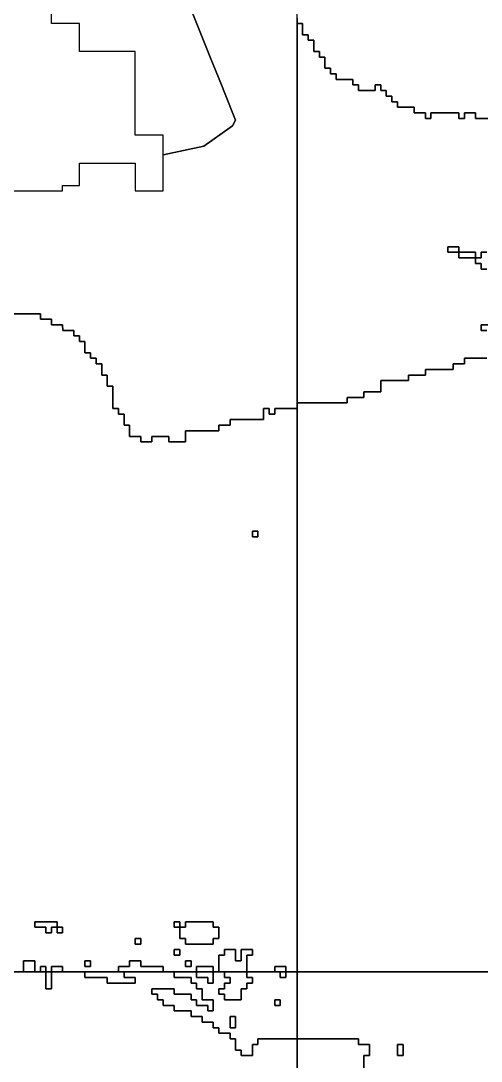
# Model space of a CAD drawing. Header units: metres. Extents: x 553506 to 563855, y 142925 to 150243.
# Drawn here: x 557901 to 558066, y 146968 to 147341 of the extents above; entities that cross this region are included whole.
import ezdxf

# ---------------------------------------------------------------- set-up
doc = ezdxf.new("R2010")
doc.units = ezdxf.units.M
doc.layers.add('C-FLOOD_ZONE_3', color=150, linetype='Continuous')

msp = doc.modelspace()

# ---------------------------------------------------------------- linework, layer by layer
at = {"layer": 'C-FLOOD_ZONE_3'}
for points in [[(557852, 147280), (557916, 147280), (557916, 147282), (557922, 147282), (557922, 147290), (557942, 147290), (557942, 147280), (557952, 147280), (557952, 147292.9503), (557966.54, 147296.06), (557976, 147302.7049), (557976.89, 147303.33), (557977.9539, 147305.399), (557974, 147315.2837), (557972.9135, 147318), (557970, 147325.2836), (557968.9134, 147328), (557953.8285, 147365.712)], [(557953.8285, 147365.712), (557968.9134, 147328), (557970, 147325.2836), (557972.9135, 147318), (557974, 147315.2837), (557977.9539, 147305.399), (557976.89, 147303.33), (557976, 147302.7049), (557966.54, 147296.06), (557952, 147292.9503), (557952, 147300), (557942, 147300), (557942, 147330), (557942, 147330), (557922, 147330), (557922, 147340), (557912, 147340), (557912, 147360)], [(558072.0006, 147305.9994), (558063.9994, 147305.9994), (558063.999, 147307.999), (558060.001, 147307.999), (558060.0006, 147305.9994), (558057.9994, 147305.9994), (558057.999, 147307.999), (558048.001, 147307.999), (558048.0006, 147305.9994), (558045.9994, 147305.9994), (558045.999, 147307.999), (558041.9994, 147307.9994), (558041.999, 147309.999), (558035.9994, 147309.9994), (558035.999, 147311.999), (558033.9994, 147311.9994), (558033.999, 147313.999), (558031.9994, 147313.9994), (558031.999, 147315.999), (558029.9994, 147315.9994), (558029.999, 147317.999), (558028.001, 147317.999), (558028.0006, 147315.9994), (558021.9994, 147315.9994), (558021.999, 147317.999), (558019.9994, 147317.9994), (558019.999, 147319.999), (558013.9994, 147319.9994), (558013.999, 147321.999), (558011.9994, 147321.9994), (558011.999, 147323.999), (558009.9994, 147323.9994), (558009.999, 147327.999), (558007.9994, 147327.9994), (558007.999, 147329.999), (558005.9994, 147329.9994), (558005.999, 147333.999), (558003.9994, 147333.9994), (558003.999, 147335.999), (558001.9994, 147335.9994), (558001.999, 147339.999), (558000, 147339.999), (558000, 147365.999)], [(557999.999, 147341.999), (557999.9994, 147339.9994), (557999.9994, 147204.0006), (557999.999, 147202.001), (557991.9994, 147202.0006), (557991.999, 147200.001), (557990.001, 147200.001), (557990.0006, 147202.0006), (557987.9994, 147202.0006), (557987.999, 147198.001), (557975.9994, 147198.0006), (557975.999, 147196.001), (557971.9994, 147196.0006), (557971.999, 147194.001), (557959.9994, 147194.0006), (557959.999, 147190.001), (557954.001, 147190.001), (557954.0006, 147192.0006), (557947.9994, 147192.0006), (557947.999, 147190.001), (557944.001, 147190.001), (557944.0006, 147192.0006), (557940.001, 147192.001), (557940.0006, 147196.0006), (557938.001, 147196.001), (557938.0006, 147200.0006), (557936.001, 147200.001), (557936.0006, 147202.0006), (557934.001, 147202.001), (557934.0006, 147210.0006), (557932.001, 147210.001), (557932.0006, 147214.0006), (557930.001, 147214.001), (557930.001, 147216), (557930.0006, 147218.0006), (557928.001, 147218.001), (557928.0006, 147220.0006), (557926.001, 147220.001), (557926.0006, 147222.0006), (557924.001, 147222.001), (557924.0006, 147226.0006), (557922.001, 147226.001), (557922.0006, 147228.0006), (557920.001, 147228.001), (557920.0006, 147230.0006), (557916.001, 147230.001), (557916.0006, 147232.0006), (557912.001, 147232.001), (557912.0006, 147234.0006), (557908.001, 147234.001), (557908.0006, 147236.0006), (557890.001, 147236.001)], [(558067.999, 147220.001), (558059.9994, 147220.0006), (558059.999, 147218.001), (558055.9994, 147218.0006), (558055.999, 147216.001), (558045.9994, 147216.0006), (558045.999, 147214.001), (558039.9994, 147214.0006), (558039.999, 147212.001), (558029.9994, 147212.0006), (558029.999, 147208.001), (558023.9994, 147208.0006), (558023.999, 147206.001), (558017.9994, 147206.0006), (558017.999, 147204.001), (558000, 147204.001), (558000, 147339.999), (558001.999, 147339.999), (558001.9994, 147335.9994), (558003.999, 147335.999), (558003.9994, 147333.9994), (558005.999, 147333.999), (558005.9994, 147329.9994), (558007.999, 147329.999), (558007.9994, 147327.9994), (558009.999, 147327.999), (558009.9994, 147323.9994), (558011.999, 147323.999), (558011.9994, 147321.9994), (558013.999, 147321.999), (558013.9994, 147319.9994), (558019.999, 147319.999), (558019.9994, 147317.9994), (558021.999, 147317.999), (558021.9994, 147315.9994), (558028.0006, 147315.9994), (558028.001, 147317.999), (558029.999, 147317.999), (558029.9994, 147315.9994), (558031.999, 147315.999), (558031.9994, 147313.9994), (558033.999, 147313.999), (558033.9994, 147311.9994), (558035.999, 147311.999), (558035.9994, 147309.9994), (558041.999, 147309.999), (558041.9994, 147307.9994), (558045.999, 147307.999), (558045.9994, 147305.9994), (558048.0006, 147305.9994), (558048.001, 147307.999), (558057.999, 147307.999), (558057.9994, 147305.9994), (558060.0006, 147305.9994), (558060.001, 147307.999), (558063.999, 147307.999), (558063.9994, 147305.9994), (558072.0006, 147305.9994)], [(558068, 147251.999), (558065.9994, 147251.9994), (558065.999, 147253.999), (558063.9994, 147253.9994), (558064, 147256), (558065.999, 147256.001), (558065.9994, 147258.0006), (558068.0006, 147258.0006)], [(558068.0006, 147258.0006), (558065.9994, 147258.0006), (558065.999, 147256.001), (558064, 147256), (558063.9994, 147253.9994), (558065.999, 147253.999), (558065.9994, 147251.9994), (558068, 147251.999)], [(557890.001, 147236.001), (557908.0006, 147236.0006), (557908.001, 147234.001), (557912.0006, 147234.0006), (557912.001, 147232.001), (557916.0006, 147232.0006), (557916.001, 147230.001), (557920.0006, 147230.0006), (557920.001, 147228.001), (557922.0006, 147228.0006), (557922.001, 147226.001), (557924.0006, 147226.0006), (557924.001, 147222.001), (557926.0006, 147222.0006), (557926.001, 147220.001), (557928.0006, 147220.0006), (557928.001, 147218.001), (557930.0006, 147218.0006), (557930.001, 147216), (557930.001, 147214.001), (557932.0006, 147214.0006), (557932.001, 147210.001), (557934.0006, 147210.0006), (557934.001, 147202.001), (557936.0006, 147202.0006), (557936.001, 147200.001), (557938.0006, 147200.0006), (557938.001, 147196.001), (557940.0006, 147196.0006), (557940.001, 147192.001), (557944.0006, 147192.0006), (557944.001, 147190.001), (557947.999, 147190.001), (557947.9994, 147192.0006), (557954.0006, 147192.0006), (557954.001, 147190.001), (557959.999, 147190.001), (557959.9994, 147194.0006), (557971.999, 147194.001), (557971.9994, 147196.0006), (557975.999, 147196.001), (557975.9994, 147198.0006), (557987.999, 147198.001), (557987.9994, 147202.0006), (557990.0006, 147202.0006), (557990.001, 147200.001), (557991.999, 147200.001), (557991.9994, 147202.0006), (557999.9992, 147202.001), (558000, 147192.001), (558000, 147189.999), (558000, 147186.001), (558000, 147179.999), (558000, 147176.001), (558000, 147167.999), (558000, 147162.001), (558000, 147153.999), (558000, 147148.001), (558000, 147139.999), (558000, 147136.001), (558000, 147134.637), (558000, 147134.001), (558000, 147132), (558000, 147130), (558000, 147124.5881), (558000, 147111.999), (558000, 147098.001), (558000, 147075.999), (558000, 147070.001), (558000, 147058.001), (558000, 147056.9906), (558000, 147055.999), (558000, 147054), (558000, 147050), (558000, 147046), (558000, 147036.001), (558000, 147031.999), (558000, 147028.001), (558000, 147026), (558000, 147024.3669), (558000, 147021.999), (558000, 147001.999), (558000, 147000), (557995.999, 147000), (557995.999, 147001.999), (557992.001, 147001.999), (557992.001, 147000.0005), (557990.7152, 147000), (557990.001, 147000), (557987.999, 147000), (557986.8655, 147000), (557981.999, 147000), (557981.9994, 147006.0006), (557983.999, 147006.001), (557983.999, 147007.999), (557980.001, 147007.999), (557980.0006, 147003.9994), (557977.9994, 147003.9994), (557977.999, 147007.999), (557974.001, 147007.999), (557974.0006, 147005.9994), (557972.001, 147005.999), (557972.001, 147000.0007), (557969.999, 147000), (557969.999, 147001.999), (557964.001, 147001.999), (557964.001, 147000), (557951.999, 147000), (557951.999, 147001.999), (557943.9994, 147001.9994), (557943.999, 147003.999), (557940.001, 147003.999), (557940.0006, 147001.9994), (557936.001, 147001.999), (557936.001, 147000.0008), (557915.999, 147000), (557915.999, 147001.999), (557912.001, 147001.999), (557912.001, 147000), (557909.999, 147000), (557909.999, 147001.999), (557908.001, 147001.999), (557908.001, 147000), (557905.999, 147000), (557905.999, 147003.999), (557902.001, 147003.999), (557902.001, 147000), (557897.999, 147000)], [(558067.999, 147229.999), (558065.9994, 147229.9994), (558065.9994, 147232.0006), (558073.999, 147232.001)], [(558073.999, 147232.001), (558065.9994, 147232.0006), (558065.9994, 147229.9994), (558067.999, 147229.999)], [(558109.999, 147000), (558000, 147000), (558000, 147001.999), (558000, 147021.999), (558000, 147024.3669), (558000, 147024.3669), (558000, 147026), (558000, 147028.001), (558000, 147031.999), (558000, 147036.001), (558000, 147046), (558000, 147050), (558000, 147054), (558000, 147055.999), (558000, 147056.9906), (558000, 147058.001), (558000, 147070.001), (558000, 147075.999), (558000, 147098.001), (558000, 147111.999), (558000, 147124.5881), (558000, 147130), (558000, 147132), (558000, 147134.001), (558000, 147134.637), (558000, 147136.001), (558000, 147139.999), (558000, 147148.001), (558000, 147153.999), (558000, 147162.001), (558000, 147167.999), (558000, 147176.001), (558000, 147179.999), (558000, 147186.001), (558000, 147189.999), (558000, 147192.001), (558000, 147204.001), (558017.999, 147204.001), (558017.9994, 147206.0006), (558023.999, 147206.001), (558023.9994, 147208.0006), (558029.999, 147208.001), (558029.9994, 147212.0006), (558039.999, 147212.001), (558039.9994, 147214.0006), (558045.999, 147214.001), (558045.9994, 147216.0006), (558055.999, 147216.001), (558055.9994, 147218.0006), (558059.999, 147218.001), (558059.9994, 147220.0006), (558067.999, 147220.001)], [(557897.9994, 146999.9994), (557902.0006, 146999.9994), (557905.9994, 146999.9994), (557908.0006, 146999.9994), (557909.999, 147000), (557909.9994, 146993.9994), (557912.0006, 146993.9994), (557912.001, 147000), (557915.9994, 146999.9994), (557923.999, 146999.999), (557923.9994, 146997.9994), (557931.999, 146997.999), (557931.9994, 146995.9994), (557942.0006, 146995.9994), (557942.0006, 146998.0006), (557938.001, 146998.001), (557938.001, 147000), (557951.9994, 146999.9994), (557955.999, 146999.999), (557955.9994, 146997.9994), (557961.999, 146997.999), (557961.9994, 146995.9994), (557963.999, 146995.999), (557963.9994, 146993.9994), (557965.999, 146993.999), (557965.9994, 146989.9994), (557969.999, 146989.999), (557969.999, 146986.001), (557968.001, 146986.001), (557968.0006, 146988.0006), (557964.001, 146988.001), (557964.0006, 146990.0006), (557962.001, 146990.001), (557962.0006, 146992.0006), (557956.001, 146992.001), (557956.0006, 146994.0006), (557947.9994, 146994.0006), (557947.9994, 146991.9994), (557949.999, 146991.999), (557949.9994, 146989.9994), (557951.999, 146989.999), (557951.9994, 146987.9994), (557955.999, 146987.999), (557955.9994, 146985.9994), (557961.999, 146985.999), (557961.9994, 146983.9994), (557965.999, 146983.999), (557965.9994, 146981.9994), (557969.999, 146981.999), (557969.9994, 146979.9994), (557971.999, 146979.999), (557971.9994, 146977.9994), (557975.999, 146977.999), (557975.9994, 146975.9994), (557977.999, 146975.999), (557977.9994, 146971.9994), (557979.999, 146971.999), (557979.9994, 146969.9994), (557984.0006, 146969.9994), (557984.001, 146973.999), (557986.0006, 146973.9994), (557986.001, 146975.999), (558000, 146975.999), (558000, 146775.2073)], [(558023.9994, 146963.9994), (558023.9994, 146970.0006), (558025.999, 146970.001), (558025.999, 146973.999), (558021.9994, 146973.9994), (558021.999, 146975.999), (558000, 146975.999), (558000, 147000), (558109.999, 147000)], [(558000, 146775.2073), (558000, 146975.999), (558021.999, 146975.999), (558021.9994, 146973.9994), (558025.999, 146973.999), (558025.999, 146970.001), (558023.9994, 146970.0006), (558023.9994, 146963.9994)]]:
    msp.add_lwpolyline(points, dxfattribs=at)
for points in [[(558058.0006, 147260.0006), (558058, 147258), (558053.9994, 147257.9994), (558053.9994, 147260.0006), (558058.0006, 147260.0006)], [(558058.0006, 147260.0006), (558053.9994, 147260.0006), (558053.9994, 147257.9994), (558058, 147258), (558058.0006, 147260.0006)], [(558064.0006, 147258.0006), (558064, 147256), (558057.9994, 147255.9994), (558058, 147258), (558064.0006, 147258.0006)], [(558064.0006, 147258.0006), (558058, 147258), (558057.9994, 147255.9994), (558064, 147256), (558064.0006, 147258.0006)], [(557984.001, 147156.001), (557985.999, 147156.001), (557985.999, 147157.999), (557984.001, 147157.999), (557984.001, 147156.001)], [(557984.001, 147156.001), (557984.001, 147157.999), (557985.999, 147157.999), (557985.999, 147156.001), (557984.001, 147156.001)], [(557913.999, 147017.999), (557906.001, 147017.999), (557906.001, 147016.001), (557910.0006, 147016.0006), (557910.001, 147014.001), (557911.999, 147014.001), (557911.9994, 147016.0006), (557914, 147016), (557913.999, 147017.999)], [(557910.001, 147014.001), (557910.0006, 147016.0006), (557906.001, 147016.001), (557906.001, 147017.999), (557913.999, 147017.999), (557914, 147016), (557911.9994, 147016.0006), (557911.999, 147014.001), (557910.001, 147014.001)], [(557956.001, 147016.001), (557958, 147016), (557957.999, 147017.999), (557956.001, 147017.999), (557956.001, 147016.001)], [(557957.999, 147017.999), (557958, 147016), (557956.001, 147016.001), (557956.001, 147017.999), (557957.999, 147017.999)], [(557958.001, 147012.001), (557960.0006, 147012.0006), (557960.001, 147010.001), (557969.999, 147010.001), (557969.9994, 147012.0006), (557971.999, 147012.001), (557971.999, 147015.999), (557969.9994, 147015.9994), (557969.999, 147017.999), (557960.001, 147017.999), (557960.0006, 147015.9994), (557958, 147016), (557958.001, 147012.001)], [(557960.001, 147010.001), (557960.0006, 147012.0006), (557958.001, 147012.001), (557958, 147016), (557960.0006, 147015.9994), (557960.001, 147017.999), (557969.999, 147017.999), (557969.9994, 147015.9994), (557971.999, 147015.999), (557971.999, 147012.001), (557969.9994, 147012.0006), (557969.999, 147010.001), (557960.001, 147010.001)], [(557915.999, 147015.999), (557914, 147016), (557914.001, 147014.001), (557915.999, 147014.001), (557915.999, 147015.999)], [(557914.001, 147014.001), (557914, 147016), (557915.999, 147015.999), (557915.999, 147014.001), (557914.001, 147014.001)], [(557943.999, 147010.001), (557943.999, 147011.999), (557942.001, 147011.999), (557942.001, 147010.001), (557943.999, 147010.001)], [(557942.001, 147010.001), (557942.001, 147011.999), (557943.999, 147011.999), (557943.999, 147010.001), (557942.001, 147010.001)], [(557957.999, 147006.001), (557957.999, 147007.999), (557956.001, 147007.999), (557956.001, 147006.001), (557957.999, 147006.001)], [(557956.001, 147006.001), (557956.001, 147007.999), (557957.999, 147007.999), (557957.999, 147006.001), (557956.001, 147006.001)], [(557974.0006, 147000.0006), (557972.001, 147000.001), (557972.001, 147005.999), (557974.0006, 147005.9994), (557974.001, 147007.999), (557977.999, 147007.999), (557977.9994, 147003.9994), (557980.0006, 147003.9994), (557980.001, 147007.999), (557983.999, 147007.999), (557983.999, 147006.001), (557981.9994, 147006.0006), (557981.999, 147000), (557974.0006, 147000.0006)], [(557902.001, 147000), (557902.001, 147003.999), (557905.999, 147003.999), (557905.999, 147000), (557902.001, 147000)], [(557925.999, 147002.001), (557925.999, 147003.999), (557924.001, 147003.999), (557924.001, 147002.001), (557925.999, 147002.001)], [(557924.001, 147002.001), (557924.001, 147003.999), (557925.999, 147003.999), (557925.999, 147002.001), (557924.001, 147002.001)], [(557951.999, 147000), (557938.0006, 147000.0006), (557936.001, 147000.001), (557936.001, 147001.999), (557940.0006, 147001.9994), (557940.001, 147003.999), (557943.999, 147003.999), (557943.9994, 147001.9994), (557951.999, 147001.999), (557951.999, 147000)], [(557961.999, 147002.001), (557961.999, 147003.999), (557960.001, 147003.999), (557960.001, 147002.001), (557961.999, 147002.001)], [(557960.001, 147003.999), (557961.999, 147003.999), (557961.999, 147002.001), (557960.001, 147002.001), (557960.001, 147003.999)], [(557909.999, 147000), (557908.001, 147000), (557908.001, 147001.999), (557909.999, 147001.999), (557909.999, 147000)], [(557909.999, 147000), (557912.001, 147000), (557912.0006, 146993.9994), (557909.9994, 146993.9994), (557909.999, 147000)], [(557915.999, 147000), (557912.001, 147000), (557912.001, 147001.999), (557915.999, 147001.999), (557915.999, 147000)], [(557931.9994, 146995.9994), (557931.999, 146997.999), (557923.9994, 146997.9994), (557923.999, 146999.9993), (557938.001, 147000), (557938.001, 146998.001), (557942.0006, 146998.0006), (557942.0006, 146995.9994), (557931.9994, 146995.9994)], [(557969.999, 146996.001), (557969.999, 147000), (557974.001, 147000), (557974.001, 146998.001), (557976.0006, 146998.0006), (557976.0006, 146995.9994), (557974.001, 146995.999), (557974.0006, 146993.9994), (557972.001, 146993.999), (557972.001, 146992.001), (557974.0006, 146992.0006), (557974.001, 146990.001), (557979.999, 146990.001), (557979.9994, 146994.0006), (557981.999, 146994.001), (557981.9994, 146996.0006), (557983.999, 146996.001), (557983.999, 146997.999), (557981.9994, 146997.9994), (557981.999, 147000), (557986.8655, 147000), (557987.999, 147000), (557990.001, 147000), (557990.7152, 147000), (557992.001, 147000), (557994.001, 147000), (557994.001, 146998.001), (557995.999, 146998.001), (557995.999, 147000), (558000, 147000), (558000, 146975.999), (557986.001, 146975.999), (557986.0006, 146973.9994), (557984.001, 146973.999), (557984.0006, 146969.9994), (557979.9994, 146969.9994), (557979.999, 146971.999), (557977.9994, 146971.9994), (557977.999, 146975.999), (557975.9994, 146975.9994), (557975.999, 146977.999), (557971.9994, 146977.9994), (557971.999, 146979.999), (557969.9994, 146979.9994), (557969.999, 146981.999), (557965.9994, 146981.9994), (557965.999, 146983.999), (557961.9994, 146983.9994), (557961.999, 146985.999), (557955.9994, 146985.9994), (557955.999, 146987.999), (557951.9994, 146987.9994), (557951.999, 146989.999), (557949.9994, 146989.9994), (557949.999, 146991.999), (557947.9994, 146991.9994), (557947.9994, 146994.0006), (557956.0006, 146994.0006), (557956.001, 146992.001), (557962.0006, 146992.0006), (557962.001, 146990.001), (557964.0006, 146990.0006), (557964.001, 146988.001), (557968.0006, 146988.0006), (557968.001, 146986.001), (557969.999, 146986.001), (557969.999, 146989.999), (557965.9994, 146989.9994), (557965.999, 146993.999), (557963.9994, 146993.9994), (557963.999, 146995.999), (557961.9994, 146995.9994), (557961.999, 146997.999), (557955.9994, 146997.9994), (557955.999, 146999.9993), (557964.001, 147000), (557964.001, 146998.001), (557968.0006, 146998.0006), (557968.001, 146996.001), (557969.999, 146996.001)], [(557969.999, 147000), (557964.001, 147000), (557964.001, 147001.999), (557969.999, 147001.999), (557969.999, 147000)], [(557964.001, 147000), (557969.999, 147000), (557969.999, 146996.001), (557968.001, 146996.001), (557968.0006, 146998.0006), (557964.001, 146998.001), (557964.001, 147000)], [(557979.9994, 146994.0006), (557979.999, 146990.001), (557974.001, 146990.001), (557974.0006, 146992.0006), (557972.001, 146992.001), (557972.001, 146993.999), (557974.0006, 146993.9994), (557974.001, 146995.999), (557976.0006, 146995.9994), (557976.0006, 146998.0006), (557974.001, 146998.001), (557974.001, 147000), (557981.999, 147000), (557981.9994, 146997.9994), (557983.999, 146997.999), (557983.999, 146996.001), (557981.9994, 146996.0006), (557981.999, 146994.001), (557979.9994, 146994.0006)], [(557995.999, 147001.999), (557995.999, 147000), (557994.0006, 147000.0006), (557992.001, 147000.001), (557992.001, 147001.999), (557995.999, 147001.999)], [(557994.001, 147000), (557995.999, 147000), (557995.999, 146998.001), (557994.001, 146998.001), (557994.001, 147000)], [(557992.001, 146989.999), (557992.001, 146988.001), (557993.999, 146988.001), (557993.999, 146989.999), (557992.001, 146989.999)], [(557993.999, 146988.001), (557992.001, 146988.001), (557992.001, 146989.999), (557993.999, 146989.999), (557993.999, 146988.001)], [(557976.001, 146983.999), (557976.001, 146980.001), (557977.999, 146980.001), (557977.999, 146983.999), (557976.001, 146983.999)], [(557977.999, 146980.001), (557976.001, 146980.001), (557976.001, 146983.999), (557977.999, 146983.999), (557977.999, 146980.001)], [(558037.999, 146973.999), (558037.999, 146970.001), (558036.001, 146970.001), (558036.001, 146973.999), (558037.999, 146973.999)], [(558036.001, 146970.001), (558037.999, 146970.001), (558037.999, 146973.999), (558036.001, 146973.999), (558036.001, 146970.001)]]:
    msp.add_lwpolyline(points, close=True, dxfattribs=at)

doc.saveas('drawing.dxf')
